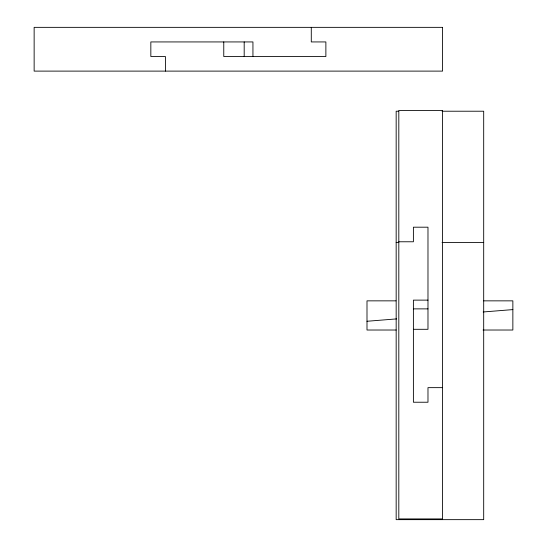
<?xml version="1.0" encoding="UTF-8"?>
<svg xmlns="http://www.w3.org/2000/svg" width="547" height="547" viewBox="0 0 547 547"><rect width="100%" height="100%" fill="white"/><g stroke="black" fill="none" stroke-linecap="round" stroke-linejoin="round"><path stroke-width="0.82" d="M366.996 321.267L396.678 318.894M483.179 311.975L512.86 309.602M398.715 111.219L396.165 111.219L396.165 519.65L483.692 519.65L483.692 111.219L442.051 111.219M398.811 241.774L413.395 241.774L413.395 227.19L427.98 227.19L427.98 329.301L413.395 329.301M396.165 242.499L398.715 242.499M442.051 242.499L483.692 242.499M427.98 300.125L413.395 300.125L413.395 402.23L427.98 402.23L427.98 387.645L442.571 387.645M395.953 300.85L366.996 300.85L366.996 330.019L396.165 330.019M483.692 300.85L512.86 300.85L512.86 330.019L483.049 330.019M413.395 308.877L427.98 308.877M311.284 27.35L311.284 41.934L325.875 41.934L325.875 56.526L223.764 56.526L223.764 41.934M252.94 56.526L252.94 41.934L150.835 41.934L150.835 56.526L165.42 56.526L165.42 71.11M244.188 41.934L244.188 56.526M442.571 27.35L34.14 27.35L34.14 71.11L442.571 71.11L442.571 27.35M442.571 110.494L398.811 110.494L398.811 518.925L442.571 518.925L442.571 110.494"/></g></svg>
